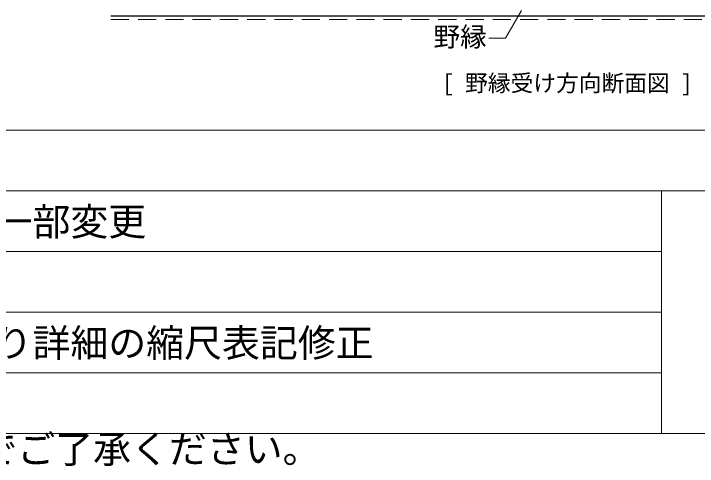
# Model space of a CAD drawing. Units: millimetres, scale not verified. Extents: x -7800 to 7800, y -5387 to 5300.
# Drawn here: x -4710 to -2906, y -5387 to -4193 of the extents above; entities that cross this region are included whole.
import ezdxf
from ezdxf.enums import TextEntityAlignment as Align

# ---------------------------------------------------------------- set-up
doc = ezdxf.new("R2010")
doc.units = ezdxf.units.MM
doc.header["$LTSCALE"] = 40
doc.linetypes.add('DASHED1', pattern=[1.8, 1.2, -0.6])
for name, color, linetype, lineweight in [('7-3_野縁', 2, 'Continuous', 25), ('7-6_文字', 7, 'Continuous', 18), ('7-D_パネル', 4, 'Continuous', 9), ('F-3_野縁', 7, 'Continuous', 18)]:
    doc.layers.add(name, color=color, linetype=linetype, lineweight=lineweight)
doc.layers.add('F-6_文字', color=7, linetype='Continuous')
doc.styles.add('ＭＳ ゴシック', font='')
doc.styles.get('ＭＳ ゴシック').set_extended_font_data('MS Gothic')

msp = doc.modelspace()

# ---------------------------------------------------------------- linework, layer by layer
at = {"layer": '7-3_野縁'}
msp.add_line((-4453.6, -4198.2), (-2155.95, -4198.2), dxfattribs=at)
at = {"layer": '7-6_文字'}
for p in [(-3370.17, -4184.26), (-3455.86, -4257.49)]:
    msp.add_line(p, (-3412.45, -4257.49), dxfattribs=at)
at = {"layer": '7-D_パネル', "linetype": 'DASHED1'}
msp.add_line((-4453.6, -4207.7), (-2155.95, -4207.7), dxfattribs=at)
at = {"layer": 'F-3_野縁', "color": 3}
for p, q in [((-7640, -4500), (-2090, -4500)), ((-7800, -4660), (7800, -4660)), ((-3000, -4660), (-3000, -5300)), ((-7800, -5300), (7800, -5300))]:
    msp.add_line(p, q, dxfattribs=at)
at = {"layer": 'F-3_野縁', "color": 4, "lineweight": 9}
for p, q in [((-7600, -4820), (-3000, -4820)), ((-7600, -4980), (-3000, -4980)), ((-7600, -5140), (-3000, -5140))]:
    msp.add_line(p, q, dxfattribs=at)

# ---------------------------------------------------------------- texts
at = {"layer": '7-6_文字', "style": 'ＭＳ ゴシック'}
for s, height, p in [('野縁', 51.32, (-3601.83, -4294.61)), ('[ 野縁受け方向断面図 ]', 43.99, (-3578.56, -4410.86))]:
    msp.add_text(s, height=height, dxfattribs=at).set_placement(p, align=Align.BOTTOM_LEFT)
at = {"layer": 'F-6_文字', "style": 'ＭＳ ゴシック'}
for s, p in [('レイヤー、レイヤーグループの一部変更', (-6160, -4800)), ('吊り元図、ブレース上部の納まり詳細の縮尺表記修正', (-6160, -5120)), ('商品改良等の為、予告無く規格その他を変更することがありますのでご了承ください。', (-7800, -5400))]:
    msp.add_text(s, height=73.31, dxfattribs=at).set_placement(p, align=Align.BOTTOM_LEFT)

doc.saveas('drawing.dxf')
